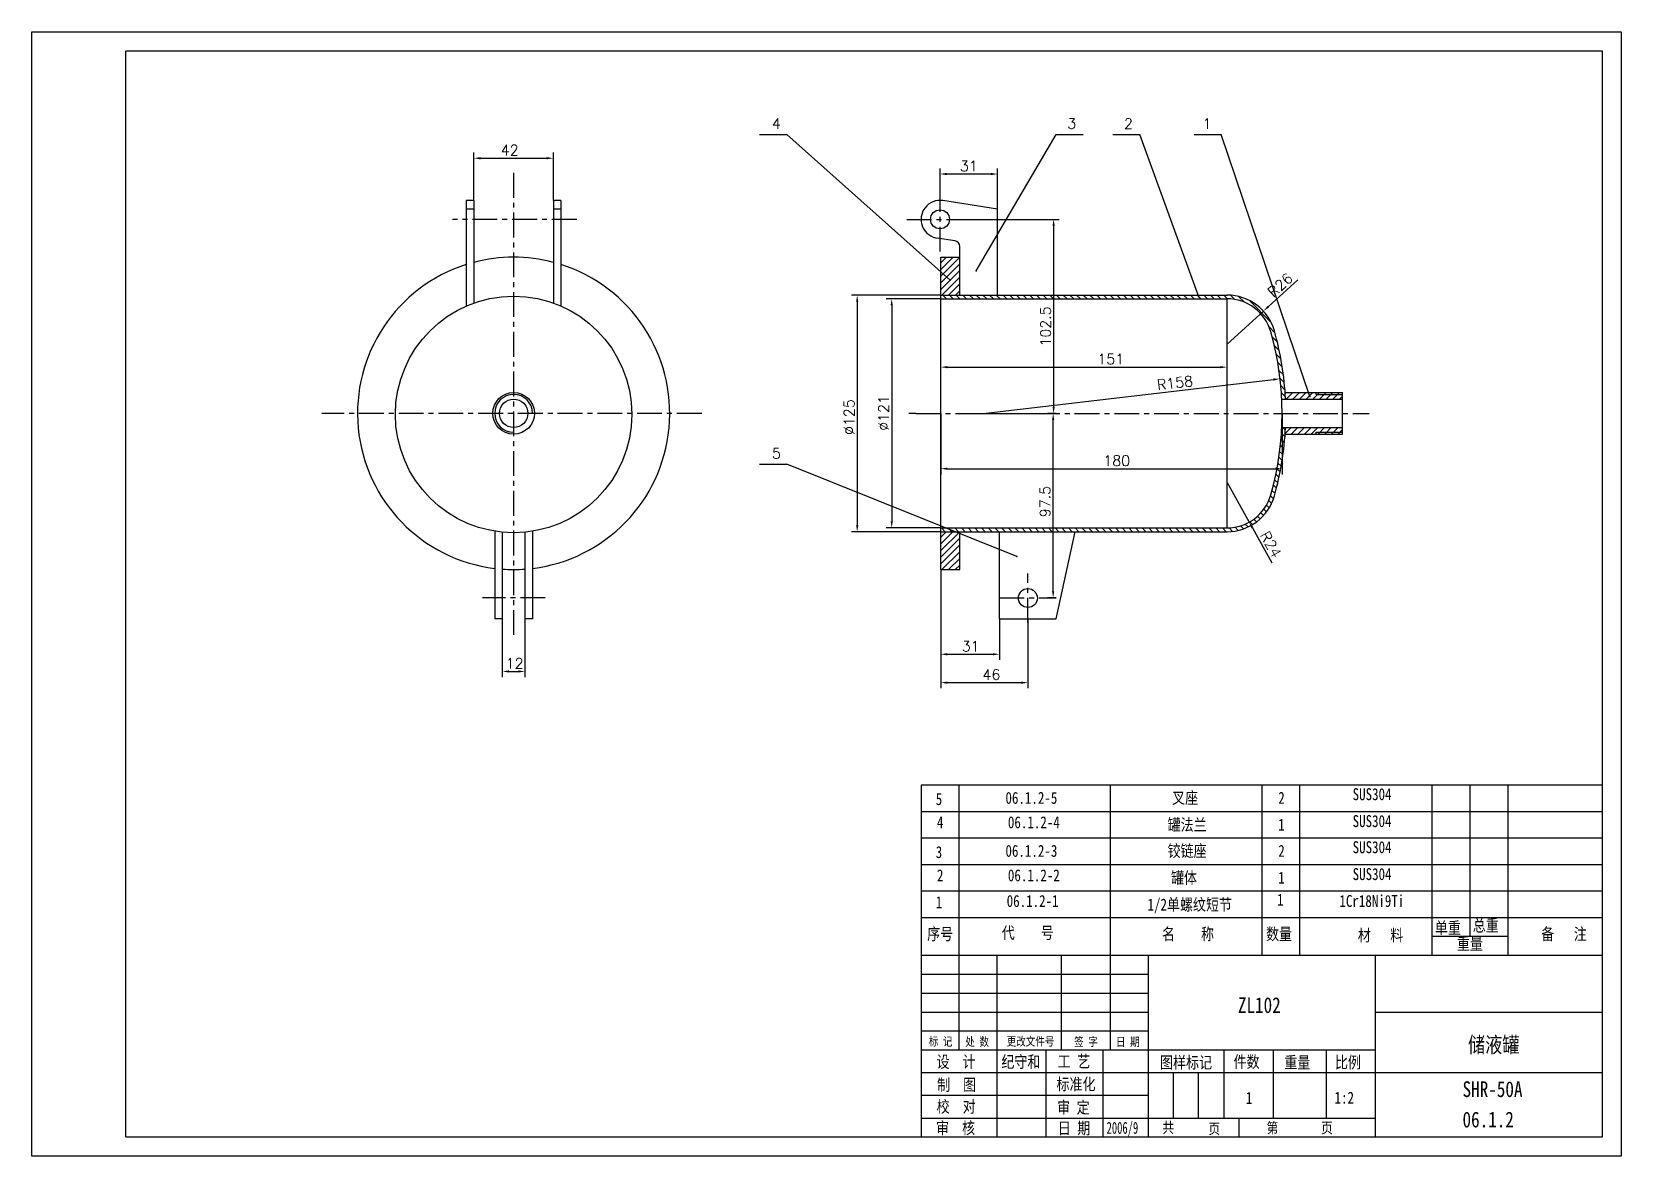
# Model space of a CAD drawing. Extents: x -52 to 788, y 109 to 703.
import ezdxf

# ---------------------------------------------------------------- set-up
doc = ezdxf.new("R2010")
doc.units = 0
doc.header["$LTSCALE"] = 10.5
doc.header["$MEASUREMENT"] = 0
doc.linetypes.add('CENTER', pattern=[2, 1.25, -0.25, 0.25, -0.25])
doc.layers.get('DEFPOINTS').update_dxf_attribs({"linetype": 'CONTINUOUS'})
for name, color, linetype in [('LINE_THIN', 2, 'CONTINUOUS'), ('PART', 3, 'CONTINUOUS'), ('SMPEN_THICK', 7, 'CONTINUOUS')]:
    doc.layers.add(name, color=color, linetype=linetype)
doc.styles.add('HZDX', font='', dxfattribs={"width": 0.8, "height": 0.5})
doc.styles.get("Standard").update_dxf_attribs({"font": 'txt.shx', "height": 5.5})
doc.styles.get('HZDX').set_extended_font_data('SimSun')
doc.dimstyles.new('HZDX', dxfattribs={"dimscale": 0, "dimtxt": 5, "dimasz": 3.5, "dimexe": 5.25, "dimexo": 0, "dimgap": 1.5, "dimtad": 1, "dimdec": 4, "dimdsep": 46, "dimtxsty": 'HZDX', "dimcen": 0.09, "dimclrd": 2, "dimclre": 2, "dimclrt": 2, "dimadec": 0, "dimazin": 0, "dimtol": 1, "dimtp": 0.2, "dimtfac": 0.66667, "dimtdec": 4, "dimtmove": 0, "dimatfit": 1, "dimfxl": 1, "dimtvp": 5, "dimtolj": 1, "dimarcsym": 0})

# ---------------------------------------------------------------- blocks, each defined once
blk = doc.blocks.new('*D1')
at = {"layer": 'DEFPOINTS', "color": 0, "transparency": 16777216}
for p in [(428.73, 501.2), (609.09, 501.2), (609.09, 471.96)]:
    blk.add_point(p, dxfattribs=at)
at = {"layer": 'SMPEN_THICK', "color": 2, "lineweight": -2, "transparency": 16777216}
for p, q in [((428.73, 501.2), (428.73, 468.96)), ((609.09, 501.2), (609.09, 468.96)), ((432.23, 471.96), (605.59, 471.96))]:
    blk.add_line(p, q, dxfattribs=at)
at = {"layer": 'SMPEN_THICK', "color": 2, "transparency": 16777216}
for points in [[(432.23, 472.55), (432.23, 471.38), (428.73, 471.96)], [(605.59, 472.55), (605.59, 471.38), (609.09, 471.96)]]:
    blk.add_solid(points, dxfattribs=at)
at = {"layer": 'SMPEN_THICK', "color": 2, "transparency": 16777216, "insert": (521.71, 476.21), "char_height": 5.5, "attachment_point": 5}
blk.add_mtext('\\A1;180', dxfattribs=at)
blk = doc.blocks.new('*D2')
at = {"layer": 'DEFPOINTS', "color": 0, "transparency": 16777216}
for p in [(580.03, 525.61), (428.73, 501.2), (580.03, 501.2)]:
    blk.add_point(p, dxfattribs=at)
at = {"layer": 'SMPEN_THICK', "color": 2, "lineweight": -2, "transparency": 16777216}
for p, q in [((428.73, 501.2), (428.73, 528.61)), ((432.23, 525.61), (576.53, 525.61)), ((580.03, 501.2), (580.03, 528.61))]:
    blk.add_line(p, q, dxfattribs=at)
at = {"layer": 'SMPEN_THICK', "color": 2, "transparency": 16777216}
for points in [[(432.23, 526.19), (432.23, 525.02), (428.73, 525.61)], [(576.53, 526.19), (576.53, 525.02), (580.03, 525.61)]]:
    blk.add_solid(points, dxfattribs=at)
at = {"layer": 'SMPEN_THICK', "color": 2, "transparency": 16777216, "insert": (518.56, 529.86), "char_height": 5.5, "attachment_point": 5}
blk.add_mtext('\\A1;151', dxfattribs=at)
blk = doc.blocks.new('*D3')
at = {"layer": 'DEFPOINTS', "color": 0, "transparency": 16777216}
for p in [(580.03, 464.7), (591.72, 443.74)]:
    blk.add_point(p, dxfattribs=at)
at = {"layer": 'SMPEN_THICK', "color": 2, "lineweight": -2, "transparency": 16777216}
for p, q in [((580.03, 464.7), (591.72, 443.74)), ((593.43, 440.68), (603.74, 422.2))]:
    blk.add_line(p, q, dxfattribs=at)
at = {"layer": 'SMPEN_THICK', "color": 2, "transparency": 16777216}
blk.add_solid([(593.94, 440.97), (592.92, 440.4), (591.72, 443.74)], dxfattribs=at)
at = {"layer": 'SMPEN_THICK', "color": 2, "transparency": 16777216, "insert": (603.15, 431.98), "char_height": 5.5, "attachment_point": 5, "rotation": 299.15896}
blk.add_mtext('\\A1;R24', dxfattribs=at)
blk = doc.blocks.new('*D4')
at = {"layer": 'DEFPOINTS', "color": 0, "transparency": 16777216}
for p in [(599.24, 555.21), (580.03, 537.7)]:
    blk.add_point(p, dxfattribs=at)
at = {"layer": 'SMPEN_THICK', "color": 2, "lineweight": -2, "transparency": 16777216}
for p, q in [((601.83, 557.57), (617.48, 571.82)), ((580.03, 537.7), (599.24, 555.21))]:
    blk.add_line(p, q, dxfattribs=at)
at = {"layer": 'SMPEN_THICK', "color": 2, "transparency": 16777216}
blk.add_solid([(601.44, 558), (602.22, 557.14), (599.24, 555.21)], dxfattribs=at)
at = {"layer": 'SMPEN_THICK', "color": 2, "transparency": 16777216, "insert": (608.09, 569.02), "char_height": 5.5, "attachment_point": 5, "rotation": 42.34208}
blk.add_mtext('\\A1;R26', dxfattribs=at)
blk = doc.blocks.new('*D5')
at = {"layer": 'DEFPOINTS', "color": 0, "transparency": 16777216}
for p in [(428.73, 561.7), (402.77, 440.7), (428.73, 440.7)]:
    blk.add_point(p, dxfattribs=at)
at = {"layer": 'SMPEN_THICK', "color": 2, "lineweight": -2, "transparency": 16777216}
for p, q in [((428.73, 561.7), (399.77, 561.7)), ((402.77, 558.2), (402.77, 444.2)), ((428.73, 440.7), (399.77, 440.7))]:
    blk.add_line(p, q, dxfattribs=at)
at = {"layer": 'SMPEN_THICK', "color": 2, "transparency": 16777216}
for points in [[(402.19, 558.2), (403.35, 558.2), (402.77, 561.7)], [(402.19, 444.2), (403.35, 444.2), (402.77, 440.7)]]:
    blk.add_solid(points, dxfattribs=at)
at = {"layer": 'SMPEN_THICK', "color": 2, "transparency": 16777216, "insert": (398.52, 501.38), "char_height": 5.5, "attachment_point": 5, "rotation": 90}
blk.add_mtext('\\A1;%%c121', dxfattribs=at)
blk = doc.blocks.new('*D6')
at = {"layer": 'DEFPOINTS', "color": 0, "transparency": 16777216}
for p in [(428.73, 563.7), (384.54, 438.7), (428.73, 438.7)]:
    blk.add_point(p, dxfattribs=at)
at = {"layer": 'SMPEN_THICK', "color": 2, "lineweight": -2, "transparency": 16777216}
for p, q in [((428.73, 563.7), (381.54, 563.7)), ((384.54, 560.2), (384.54, 442.2)), ((428.73, 438.7), (381.54, 438.7))]:
    blk.add_line(p, q, dxfattribs=at)
at = {"layer": 'SMPEN_THICK', "color": 2, "transparency": 16777216}
for points in [[(383.96, 560.2), (385.13, 560.2), (384.54, 563.7)], [(383.96, 442.2), (385.13, 442.2), (384.54, 438.7)]]:
    blk.add_solid(points, dxfattribs=at)
at = {"layer": 'SMPEN_THICK', "color": 2, "transparency": 16777216, "insert": (380.29, 499.2), "char_height": 5.5, "attachment_point": 5, "rotation": 90}
blk.add_mtext('\\A1;%%c125', dxfattribs=at)
blk = doc.blocks.new('*D7')
at = {"layer": 'DEFPOINTS', "color": 0, "transparency": 16777216}
for p in [(608.03, 519.48), (451.09, 501.2)]:
    blk.add_point(p, dxfattribs=at)
at = {"layer": 'SMPEN_THICK', "color": 2, "lineweight": -2, "transparency": 16777216}
blk.add_line((451.09, 501.2), (604.56, 519.07), dxfattribs=at)
at = {"layer": 'SMPEN_THICK', "color": 2, "transparency": 16777216}
blk.add_solid([(604.49, 519.65), (604.62, 518.49), (608.03, 519.48)], dxfattribs=at)
at = {"layer": 'SMPEN_THICK', "color": 2, "transparency": 16777216, "insert": (552.5, 517.29), "char_height": 5.5, "attachment_point": 5, "rotation": 6.64305}
blk.add_mtext('\\A1;R158', dxfattribs=at)
blk = doc.blocks.new('*D8')
at = {"layer": 'DEFPOINTS', "color": 0, "transparency": 16777216}
for p in [(428.73, 418.7), (459.73, 392.7), (459.73, 373.93)]:
    blk.add_point(p, dxfattribs=at)
at = {"layer": 'SMPEN_THICK', "color": 2, "lineweight": -2, "transparency": 16777216}
for p, q in [((428.73, 418.7), (428.73, 370.93)), ((459.73, 392.7), (459.73, 370.93)), ((432.23, 373.93), (456.23, 373.93))]:
    blk.add_line(p, q, dxfattribs=at)
at = {"layer": 'SMPEN_THICK', "color": 2, "transparency": 16777216}
for points in [[(432.23, 374.51), (432.23, 373.34), (428.73, 373.93)], [(456.23, 374.51), (456.23, 373.34), (459.73, 373.93)]]:
    blk.add_solid(points, dxfattribs=at)
at = {"layer": 'SMPEN_THICK', "color": 2, "transparency": 16777216, "insert": (444.53, 378.18), "char_height": 5.5, "attachment_point": 5}
blk.add_mtext('\\A1;31', dxfattribs=at)
blk = doc.blocks.new('*D9')
at = {"layer": 'DEFPOINTS', "color": 0, "transparency": 16777216}
for p in [(428.73, 418.7), (474.78, 392.7), (474.78, 358.94)]:
    blk.add_point(p, dxfattribs=at)
at = {"layer": 'SMPEN_THICK', "color": 2, "lineweight": -2, "transparency": 16777216}
for p, q in [((428.73, 418.7), (428.73, 355.94)), ((474.78, 392.7), (474.78, 355.94)), ((432.23, 358.94), (471.28, 358.94))]:
    blk.add_line(p, q, dxfattribs=at)
at = {"layer": 'SMPEN_THICK', "color": 2, "transparency": 16777216}
for points in [[(432.23, 359.52), (432.23, 358.35), (428.73, 358.94)], [(471.28, 359.52), (471.28, 358.35), (474.78, 358.94)]]:
    blk.add_solid(points, dxfattribs=at)
at = {"layer": 'SMPEN_THICK', "color": 2, "transparency": 16777216, "insert": (455.49, 363.19), "char_height": 5.5, "attachment_point": 5}
blk.add_mtext('\\A1;46', dxfattribs=at)
blk = doc.blocks.new('*D10')
at = {"layer": 'DEFPOINTS', "color": 0, "transparency": 16777216}
for p in [(488.1, 501.2), (489.73, 501.2), (489.73, 403.7)]:
    blk.add_point(p, dxfattribs=at)
at = {"layer": 'SMPEN_THICK', "color": 2, "lineweight": -2, "transparency": 16777216}
for p, q in [((489.73, 501.2), (485.1, 501.2)), ((488.1, 407.2), (488.1, 497.7)), ((489.73, 403.7), (485.1, 403.7))]:
    blk.add_line(p, q, dxfattribs=at)
at = {"layer": 'SMPEN_THICK', "color": 2, "transparency": 16777216}
for points in [[(487.52, 497.7), (488.68, 497.7), (488.1, 501.2)], [(487.52, 407.2), (488.68, 407.2), (488.1, 403.7)]]:
    blk.add_solid(points, dxfattribs=at)
at = {"layer": 'SMPEN_THICK', "color": 2, "transparency": 16777216, "insert": (483.85, 454.62), "char_height": 5.5, "attachment_point": 5, "rotation": 90}
blk.add_mtext('\\A1;97.5', dxfattribs=at)
blk = doc.blocks.new('*D11')
at = {"layer": 'DEFPOINTS', "color": 0, "transparency": 16777216}
for p in [(443.3, 603.7), (443.3, 501.2), (488.34, 501.2)]:
    blk.add_point(p, dxfattribs=at)
at = {"layer": 'SMPEN_THICK', "color": 2, "lineweight": -2, "transparency": 16777216}
for p, q in [((443.3, 603.7), (491.34, 603.7)), ((488.34, 600.2), (488.34, 504.7)), ((443.3, 501.2), (491.34, 501.2))]:
    blk.add_line(p, q, dxfattribs=at)
at = {"layer": 'SMPEN_THICK', "color": 2, "transparency": 16777216}
for points in [[(487.76, 600.2), (488.92, 600.2), (488.34, 603.7)], [(487.76, 504.7), (488.92, 504.7), (488.34, 501.2)]]:
    blk.add_solid(points, dxfattribs=at)
at = {"layer": 'SMPEN_THICK', "color": 2, "transparency": 16777216, "insert": (484.09, 547.09), "char_height": 5.5, "attachment_point": 5, "rotation": 90}
blk.add_mtext('\\A1;102.5', dxfattribs=at)
blk = doc.blocks.new('*D12')
at = {"layer": 'DEFPOINTS', "color": 0, "transparency": 16777216}
for p in [(428.31, 627.64), (428.31, 608.7), (458.73, 609.14)]:
    blk.add_point(p, dxfattribs=at)
at = {"layer": 'SMPEN_THICK', "color": 2, "lineweight": -2, "transparency": 16777216}
for p, q in [((428.31, 608.7), (428.31, 630.64)), ((458.73, 609.14), (458.73, 630.64)), ((455.23, 627.64), (431.81, 627.64))]:
    blk.add_line(p, q, dxfattribs=at)
at = {"layer": 'SMPEN_THICK', "color": 2, "transparency": 16777216}
for points in [[(431.81, 628.22), (431.81, 627.06), (428.31, 627.64)], [(455.23, 628.22), (455.23, 627.06), (458.73, 627.64)]]:
    blk.add_solid(points, dxfattribs=at)
at = {"layer": 'SMPEN_THICK', "color": 2, "transparency": 16777216, "insert": (443.52, 631.89), "char_height": 5.5, "attachment_point": 5}
blk.add_mtext('\\A1;31', dxfattribs=at)
blk = doc.blocks.new('*D13')
at = {"layer": 'DEFPOINTS', "color": 0, "transparency": 16777216}
for p in [(223.97, 635.98), (181.97, 613.7), (223.97, 613.7)]:
    blk.add_point(p, dxfattribs=at)
at = {"layer": 'SMPEN_THICK', "color": 2, "lineweight": -2, "transparency": 16777216}
for p, q in [((181.97, 613.7), (181.97, 638.98)), ((223.97, 613.7), (223.97, 638.98)), ((185.47, 635.98), (220.47, 635.98))]:
    blk.add_line(p, q, dxfattribs=at)
at = {"layer": 'SMPEN_THICK', "color": 2, "transparency": 16777216}
for points in [[(185.47, 636.56), (185.47, 635.39), (181.97, 635.98)], [(220.47, 636.56), (220.47, 635.39), (223.97, 635.98)]]:
    blk.add_solid(points, dxfattribs=at)
at = {"layer": 'SMPEN_THICK', "color": 2, "transparency": 16777216, "insert": (200.91, 640.23), "char_height": 5.5, "attachment_point": 5}
blk.add_mtext('\\A1;42', dxfattribs=at)
blk = doc.blocks.new('*D14')
at = {"layer": 'DEFPOINTS', "color": 0, "transparency": 16777216}
for p in [(196.97, 392.7), (208.97, 392.7), (208.97, 364.86)]:
    blk.add_point(p, dxfattribs=at)
at = {"layer": 'SMPEN_THICK', "color": 2, "lineweight": -2, "transparency": 16777216}
for p, q in [((196.97, 392.7), (196.97, 361.86)), ((208.97, 392.7), (208.97, 361.86)), ((200.47, 364.86), (205.47, 364.86))]:
    blk.add_line(p, q, dxfattribs=at)
at = {"layer": 'SMPEN_THICK', "color": 2, "transparency": 16777216}
for points in [[(200.47, 365.45), (200.47, 364.28), (196.97, 364.86)], [(205.47, 365.45), (205.47, 364.28), (208.97, 364.86)]]:
    blk.add_solid(points, dxfattribs=at)
at = {"layer": 'SMPEN_THICK', "color": 2, "transparency": 16777216, "insert": (203.51, 369.11), "char_height": 5.5, "attachment_point": 5}
blk.add_mtext('\\A1;12', dxfattribs=at)

msp = doc.modelspace()

# ---------------------------------------------------------------- hatches: boundary and pattern name
at = {"layer": 'SMPEN_THICK'}
h = msp.add_hatch(dxfattribs=at)
h.set_pattern_fill('ANSI31', color=256, scale=20, style=0)
h.paths.add_polyline_path([(438.73394, 583.69808), (428.73394, 583.69808), (428.73394, 563.69808), (438.73394, 563.69808)])
h.paths.add_polyline_path([(438.73394, 438.69808), (428.73394, 438.69808), (428.73394, 418.69808), (438.73394, 418.69808)])
h = msp.add_hatch(dxfattribs=at)
h.set_pattern_fill('ANSI31', color=256, scale=20, angle=90, style=0)
h.paths.add_polyline_path([(580.02737, 563.69808), (428.73394, 563.69808), (428.73394, 561.69808), (580.02737, 561.69808, -0.3355348), (603.11987, 544.2354, -0.057159095), (608.91614, 508.69808), (610.91837, 508.69808, 0.057308086), (605.04424, 544.78017, 0.3355348)])
h.paths.add_polyline_path([(605.04424, 457.61599, 0.057308086), (610.91837, 493.69808), (608.91614, 493.69808, -0.057159095), (603.11987, 458.16077, -0.3355348), (580.02737, 440.69808), (428.73394, 440.69808), (428.73394, 438.69808), (580.02737, 438.69808, 0.3355348)])
h = msp.add_hatch(dxfattribs=at)
h.set_pattern_fill('ANSI31', color=256, scale=20, style=0)
h.paths.add_polyline_path([(641.09424, 511.19808), (627.09424, 511.19808), (627.09424, 512.19808), (610.71567, 512.19808, -0.005478078), (610.91837, 508.69808), (641.09424, 508.69808)])
h.paths.add_polyline_path([(641.09424, 512.19808), (627.09424, 512.19808), (627.09424, 511.19808), (641.09424, 511.19808)], flags=17)
h.paths.add_polyline_path([(641.09424, 493.69808), (610.91837, 493.69808, -0.005478078), (610.71567, 490.19808), (627.09424, 490.19808), (627.09424, 491.19808), (641.09424, 491.19808)])
h.paths.add_polyline_path([(641.09424, 491.19808), (627.09424, 491.19808), (627.09424, 490.19808), (641.09424, 490.19808)], flags=16)

# ---------------------------------------------------------------- linework, layer by layer
at = {"layer": 'DEFPOINTS', "color": 0, "linetype": 'ByBlock'}
for p in [(430.59897, 608.14161), (426.01418, 599.25456)]:
    msp.add_point(p, dxfattribs=at)
at = {"layer": 'LINE_THIN', "linetype": 'Continuous'}
for p, q in [((-51.6802, 108.77092), (-51.6802, 702.77092)), ((-51.6802, 702.77092), (788.31979, 702.77092)), ((788.31979, 702.77092), (788.31979, 108.77092)), ((788.31979, 108.77092), (-51.6802, 108.77092))]:
    msp.add_line(p, q, dxfattribs=at)
at = {"layer": 'PART', "linetype": 'Continuous'}
for p, q in [((778.31979, 304.77092), (418.31979, 304.77092)), ((438.31979, 304.77092), (438.31979, 214.77092)), ((518.31979, 304.77092), (518.31979, 214.77092)), ((598.31979, 304.77092), (598.31979, 214.77092)), ((618.31979, 304.77092), (618.31979, 214.77092)), ((688.31979, 304.77092), (688.31979, 214.77092)), ((708.31979, 304.77092), (708.31979, 224.77092)), ((728.31979, 304.77092), (728.31979, 214.77092)), ((778.31979, 290.77092), (418.31979, 290.77092)), ((778.31979, 276.77092), (418.31979, 276.77092)), ((778.31979, 262.77092), (418.31979, 262.77092)), ((778.31979, 248.77092), (418.31979, 248.77092)), ((728.31979, 224.77092), (688.31979, 224.77092)), ((438.31979, 214.77092), (438.31979, 164.77092)), ((458.31979, 214.77092), (458.31979, 118.77092)), ((492.31979, 214.77092), (492.31979, 164.77092)), ((518.31979, 214.77092), (518.31979, 164.77092)), ((538.31979, 214.77092), (538.31979, 118.77092)), ((658.31979, 214.77092), (658.31979, 118.77092)), ((778.31979, 184.77092), (658.31979, 184.77092)), ((484.31979, 164.77092), (484.31979, 118.77092)), ((514.31979, 164.77092), (514.31979, 118.77092)), ((578.31979, 164.77092), (578.31979, 128.77092)), ((604.31979, 164.77092), (604.31979, 128.77092)), ((632.31979, 164.77092), (632.31979, 128.77092)), ((551.51979, 152.77092), (551.51979, 128.77092)), ((564.71979, 152.77092), (564.71979, 128.77092)), ((778.31979, 152.77092), (658.31979, 152.77092)), ((586.31979, 128.77092), (586.31979, 118.77092))]:
    msp.add_line(p, q, dxfattribs=at)
at = {"layer": 'SMPEN_THICK', "color": 4}
for p, q in [((-2.04708, 118.77092), (-2.04708, 692.77092)), ((-1.6802, 692.77092), (778.31979, 692.77092)), ((778.31979, 692.77092), (778.31979, 118.77092)), ((177.97336, 613.69808), (177.97336, 557.93594)), ((181.97336, 613.69808), (177.97336, 613.69808)), ((181.97336, 613.69808), (181.97336, 559.52012)), ((223.97336, 613.69808), (223.97336, 559.52012)), ((227.97336, 613.69808), (223.97336, 613.69808)), ((227.97336, 613.69808), (227.97336, 557.93594)), ((448.58639, 610.69808), (429.82595, 613.58198)), ((458.73394, 609.13818), (429.82595, 613.58198)), ((181.97336, 609.13818), (177.97336, 609.13818)), ((227.97336, 609.13818), (223.97336, 609.13818)), ((458.73394, 563.69808), (458.73394, 609.13818)), ((436.18975, 592.3688), (426.78719, 593.81418)), ((438.73394, 563.69808), (438.73394, 589.40363)), ((428.73394, 418.69808), (428.73394, 583.69808)), ((428.73394, 583.69808), (438.73394, 583.69808)), ((428.73394, 563.69808), (580.02737, 563.69808)), ((428.73394, 561.69808), (580.02737, 561.69808)), ((608.91614, 508.69808), (641.09424, 508.69808)), ((610.71567, 512.19808), (641.09424, 512.19808)), ((641.09424, 490.19808), (641.09424, 512.19808)), ((608.91614, 493.69808), (641.09424, 493.69808)), ((610.71567, 490.19808), (641.09424, 490.19808)), ((192.97336, 438.95893), (192.97336, 392.69808)), ((196.97336, 438.44241), (196.97336, 392.69808)), ((208.97336, 438.44241), (208.97336, 392.69808)), ((212.97336, 438.95893), (212.97336, 392.69808)), ((428.73394, 440.69808), (580.02737, 440.69808)), ((428.73394, 438.69808), (580.02737, 438.69808)), ((438.73394, 418.69808), (438.73394, 438.69808)), ((459.73394, 392.69808), (459.73394, 438.69808)), ((489.73394, 392.69808), (499.73394, 438.69808)), ((428.73394, 418.69808), (438.73394, 418.69808)), ((196.97336, 392.69808), (192.97336, 392.69808)), ((212.97336, 392.69808), (208.97336, 392.69808)), ((459.73394, 392.69808), (489.73394, 392.69808)), ((418.31979, 304.77092), (418.31979, 214.77092)), ((778.31979, 234.77092), (418.31979, 234.77092)), ((418.31979, 216.73119), (418.31979, 118.77092)), ((778.31979, 214.77092), (418.31979, 214.77092)), ((778.31979, 118.77092), (-1.6802, 118.77092))]:
    msp.add_line(p, q, dxfattribs=at)
at = {"layer": 'SMPEN_THICK'}
for p, q in [((332.96363, 648.58916), (347.27515, 648.58916)), ((489.73988, 648.58916), (504.05141, 648.58916)), ((519.66398, 648.58916), (533.9755, 648.58916)), ((562.59855, 648.58916), (576.91008, 648.58916)), ((580.02737, 440.69808), (580.02737, 561.69808)), ((627.09424, 511.19808), (627.09424, 512.19808)), ((627.09424, 511.19808), (641.09424, 511.19808)), ((627.09424, 490.19808), (627.09424, 491.19808)), ((627.09424, 491.19808), (641.09424, 491.19808)), ((332.96363, 474.34857), (347.27515, 474.34857)), ((538.31979, 204.77092), (418.31979, 204.77092)), ((538.31979, 194.77092), (418.31979, 194.77092)), ((538.31979, 184.77092), (418.31979, 184.77092)), ((538.31979, 174.77092), (418.31979, 174.77092)), ((658.31979, 164.77092), (418.31979, 164.77092)), ((658.31979, 152.77092), (418.31979, 152.77092)), ((538.31979, 140.77092), (418.31979, 140.77092)), ((658.31979, 128.77092), (418.31979, 128.77092))]:
    msp.add_line(p, q, dxfattribs=at)
at = {"layer": 'SMPEN_THICK', "color": 1, "linetype": 'CENTER'}
for p, q in [((202.97336, 628.25169), (202.97336, 383.22052)), ((428.30657, 586.6348), (428.30657, 620.07569)), ((236.33857, 603.69808), (170.69174, 603.69808)), ((410.73394, 603.69808), (443.30258, 603.69808)), ((302.36236, 501.19808), (101.55601, 501.19808)), ((415.47083, 501.19808), (411.89309, 501.19808)), ((415.47083, 501.19808), (655.08683, 501.19808)), ((474.77524, 390.63536), (474.77524, 416.63536)), ((219.66445, 403.69808), (186.58272, 403.69808)), ((459.73394, 403.69808), (489.73394, 403.69808))]:
    msp.add_line(p, q, dxfattribs=at)
at = {"layer": 'SMPEN_THICK', "color": 4}
for centre, radius in [((428.30657, 603.69808), 5), ((202.97336, 500.65375), 62.5), ((202.97336, 501.19808), 11), ((202.97336, 501.19808), 7.5), ((474.77524, 403.63536), 5)]:
    msp.add_circle(centre, radius, dxfattribs=at)
for centre, radius, start, end in [((428.30657, 603.69808), 10, 81.2607617, 264.44270945), ((435.73394, 589.40363), 3, 0, 81.2607617), ((202.97336, 501.19808), 82.5, 107.63970139, 263.03793731), ((202.97336, 501.19808), 82.5, 75.25334712, 104.74665288), ((202.97336, 501.19808), 82.5, 276.96206269, 72.36029861), ((580.02737, 537.69808), 26, 15.80641986, 90), ((580.02737, 537.69808), 24, 15.80641986, 90), ((451.09424, 501.19808), 158, 344.19358014, 15.80641986), ((451.09424, 501.19808), 160, 2.68672419, 15.80641986), ((451.09424, 501.19808), 160, 344.19358014, 357.31327581), ((580.02737, 464.69808), 24, 270, 344.19358014), ((580.02737, 464.69808), 26, 270, 344.19358014), ((202.97336, 501.19808), 82.5, 265.82935209, 274.17064791)]:
    msp.add_arc(centre, radius, start, end, dxfattribs=at)
at = {"layer": 'SMPEN_THICK'}
msp.add_arc((202.97336, 501.19808), 10, 0, 270, dxfattribs=at)

# ---------------------------------------------------------------- texts
at = {"layer": 'SMPEN_THICK', "style": 'HZDX'}
for s, height, width, p in [('SUS304', 6.3, 0.8, (646.37121, 296.86543)), ('5', 6.3, 0.8, (426.04329, 294.28152)), ('06.1.2-5', 6.3, 0.8, (462.89455, 294.9275)), ('叉座', 6.3, 0.8, (550.96568, 294.9275)), ('2', 6.3, 0.8, (607.06704, 294.9275)), ('4', 6.3, 0.8, (426.68981, 282.00792)), ('06.1.2-4', 6.3, 0.8, (464.18758, 282.00792)), ('罐法兰', 6.3, 0.8, (548.60238, 280.71596)), ('1', 6.3, 0.8, (607.06704, 280.71596)), ('SUS304', 6.3, 0.8, (646.37121, 282.6539)), ('3', 6.3, 0.8, (426.04329, 266.28152)), ('06.1.2-3', 6.3, 0.8, (462.89455, 266.9275)), ('铰链座', 6.3, 0.8, (548.60238, 266.9275)), ('2', 6.3, 0.8, (607.06704, 266.9275)), ('SUS304', 6.3, 0.8, (646.37121, 268.86543)), ('SUS304', 6.3, 0.8, (646.37121, 254.6539)), ('2', 6.3, 0.8, (426.68981, 254.00792)), ('06.1.2-2', 6.3, 0.8, (464.18758, 254.00792)), ('罐体', 6.3, 0.8, (550.37485, 252.71596)), ('1', 6.3, 0.8, (607.06704, 252.71596)), ('1', 6.3, 0.8, (426.04329, 239.79638)), ('06.1.2-1', 6.3, 0.8, (463.54106, 240.44236)), ('1/2单螺纹短节', 6.3, 0.8, (537.96757, 238.54432)), ('1', 6.3, 0.8, (606.42053, 241.08834)), ('1Cr18Ni9Ti', 6.3, 0.8, (639.39271, 240.44236)), ('序号', 6.3, 0.8, (421.5177, 223.00093)), ('代    号', 6.3, 0.8, (460.95501, 223.64691)), ('名    称', 6.3, 0.8, (545.64827, 223.00093)), ('数量', 6.3, 0.8, (600.60191, 223.00093)), ('材   料', 6.3, 0.8, (649.09041, 222.35495)), ('单重', 6.3, 0.8, (689.82076, 226.23082)), ('总重', 6.3, 0.8, (709.86267, 227.52278)), ('备   注', 6.3, 0.8, (746.06742, 223.00093)), ('重量', 6.3, 0.8, (701.458, 217.8331)), ('ZL102', 8.316, 0.8, (585.75198, 184.42207)), ('标 记', 4.5, 0.8, (422.37802, 167.12024)), ('处 数', 4.5, 0.8, (441.64495, 166.97613)), ('更改文件号', 4.5, 0.8, (463.54488, 167.13976)), ('签 字', 4.5, 0.8, (499.22148, 166.96078)), ('日 期', 4.5, 0.8, (521.26917, 166.91852)), ('储液罐', 8.316, 0.8, (707.3458, 163.48986)), ('设  计', 6.3, 0.8, (426.48265, 155.50546)), ('纪守和', 6.3, 0.8, (460.74786, 155.50546)), ('工 艺', 6.3, 0.8, (490.5337, 155.69225)), ('图样标记', 6.3, 0.8, (544.59429, 155.13206)), ('件数', 6.3, 0.8, (583.44621, 155.50245)), ('重量', 6.3, 0.8, (610.29961, 155.17314)), ('比例', 6.3, 0.8, (637.04192, 155.21423)), ('制  图', 6.3, 0.8, (426.77821, 143.33125)), ('标准化', 6.3, 0.8, (489.87478, 143.66707)), ('SHR-50A', 8.316, 0.8, (704.47836, 140.02018)), ('校  对', 6.3, 0.8, (426.55183, 131.83865)), ('审 定', 6.3, 0.8, (490.24534, 131.39376)), ('1', 6.3, 0.8, (589.93304, 136.42534)), ('1:2', 6.3, 0.8, (636.82076, 136.52245)), ('审  核', 6.3, 0.8, (426.22236, 120.54932)), ('日 期', 6.3, 0.8, (490.54759, 120.44042)), ('2006/9', 6.3, 0.65, (516.34801, 120.6226)), ('共', 5.67, 0.8, (545.84332, 121.03125)), ('页', 5.67, 0.8, (570.19254, 120.48515)), ('第', 5.67, 0.8, (600.91562, 120.897)), ('页', 5.67, 0.8, (629.72097, 120.897)), ('06.1.2', 8.316, 0.8, (704.44048, 123.98697))]:
    msp.add_text(s, height=height, dxfattribs=dict(at, width=width)).set_placement(p)
at = {"layer": 'SMPEN_THICK', "char_height": 5.5, "width": 14.9621, "attachment_point": 1}
for s, insert in [('4', (339.46886, 657.04112)), ('3', (495.59459, 657.04112)), ('2', (525.51869, 657.04112)), ('1', (567.15222, 657.04112)), ('5', (339.46886, 482.80054))]:
    msp.add_mtext(s, dxfattribs=dict(at, insert=insert))

# ---------------------------------------------------------------- dimensions: what is measured, and where the dimension line sits
at = {"layer": 'SMPEN_THICK'}
for base, p1, p2, picture, middle in [((223.97336, 635.97622), (181.97336, 613.69808), (223.97336, 613.69808), '*D13', (200.90729, 635.97622)), ((459.73394, 373.92594), (428.73394, 418.69808), (459.73394, 392.69808), '*D8', (444.53285, 373.92594)), ((208.97336, 364.86307), (196.97336, 392.69808), (208.97336, 392.69808), '*D14', (203.50938, 364.86307))]:
    dim = msp.add_linear_dim(base=base, p1=p1, p2=p2, dimstyle='HZDX', override={"dimscale": 1, "dimtxt": 3, "dimexe": 3, "dimtxsty": 'Standard', "dimtol": 0}, dxfattribs=at)
    dim.commit()
    dim.dimension.update_dxf_attribs({"geometry": picture, "text_midpoint": middle, "dimtype": 160})
for base, p1, p2, text, picture, middle in [((428.30657, 627.64018), (458.73394, 609.13818), (428.30657, 608.69808), '31', '*D12', (443.52025, 627.64018)), ((474.77524, 358.93642), (428.73394, 418.69808), (474.77524, 392.69808), '46', '*D9', (455.49483, 358.93642))]:
    dim = msp.add_linear_dim(base=base, p1=p1, p2=p2, text=text, dimstyle='HZDX', override={"dimscale": 1, "dimtxt": 3, "dimexe": 3, "dimtxsty": 'Standard', "dimtol": 0}, dxfattribs=at)
    dim.commit()
    dim.dimension.update_dxf_attribs({"geometry": picture, "text_midpoint": middle, "dimtype": 160})
for base, p1, p2, picture, middle in [((488.33858, 501.19808), (443.30258, 603.69808), (443.30258, 501.19808), '*D11', (488.33858, 547.09268)), ((488.09835, 501.19808), (489.73394, 403.69808), (489.73394, 501.19808), '*D10', (488.09835, 454.61726))]:
    dim = msp.add_linear_dim(base=base, p1=p1, p2=p2, angle=90, dimstyle='HZDX', override={"dimscale": 1, "dimtxt": 3, "dimexe": 3, "dimtxsty": 'Standard', "dimtol": 0}, dxfattribs=at)
    dim.commit()
    dim.dimension.update_dxf_attribs({"geometry": picture, "text_midpoint": middle, "dimtype": 160})
for center, mpoint, picture, middle in [((580.02737, 537.69808), (599.24492, 555.21053), '*D4', (610.94791, 565.87516)), ((451.09424, 501.19808), (608.03345, 519.47609), '*D7', (552.9867, 513.06504)), ((580.02737, 464.69808), (591.72099, 443.73957), '*D3', (599.43553, 429.91278))]:
    dim = msp.add_radius_dim(center=center, mpoint=mpoint, dimstyle='HZDX', override={"dimscale": 1, "dimtxt": 3, "dimexe": 3, "dimtxsty": 'Standard', "dimtol": 0}, dxfattribs=at)
    dim.commit()
    dim.dimension.update_dxf_attribs({"geometry": picture, "text_midpoint": middle, "dimtype": 164})
for base, p1, p2, angle, text, picture, middle in [((384.54255, 438.69808), (428.73394, 563.69808), (428.73394, 438.69808), 90, '%%c<>', '*D6', (384.54255, 499.19648)), ((402.76878, 440.69808), (428.73394, 561.69808), (428.73394, 440.69808), 90, '%%c<>', '*D5', (402.76878, 501.38238)), ((580.02737, 525.60521), (428.73394, 501.19808), (580.02737, 501.19808), 180, '151', '*D2', (518.55892, 525.60521)), ((609.09424, 471.96321), (428.73394, 501.19808), (609.09424, 501.19808), 180, '180', '*D1', (521.71057, 471.96321))]:
    dim = msp.add_linear_dim(base=base, p1=p1, p2=p2, angle=angle, text=text, dimstyle='HZDX', override={"dimscale": 1, "dimtxt": 3, "dimexe": 3, "dimtxsty": 'Standard', "dimtol": 0}, dxfattribs=at)
    dim.commit()
    dim.dimension.update_dxf_attribs({"geometry": picture, "text_midpoint": middle, "dimtype": 160})

# ---------------------------------------------------------------- leaders
for points in [[(433.73394, 571.61976), (347.27515, 648.58916)], [(447.45583, 576.42234), (489.73988, 648.58916)], [(565.13723, 562.69808), (533.9755, 648.58916)], [(623.7478, 510.1069), (576.91008, 648.58916)], [(468.92312, 425.58721), (347.27515, 474.34857)]]:
    msp.add_leader(points, dimstyle='HZDX', override={"dimscale": 1, "dimtxt": 3, "dimexe": 3, "dimgap": 1.5, "dimtad": 0, "dimtxsty": 'Standard', "dimtol": 0, "dimldrblk": 'DotSmall'}, dxfattribs=at)

doc.saveas('drawing.dxf')
